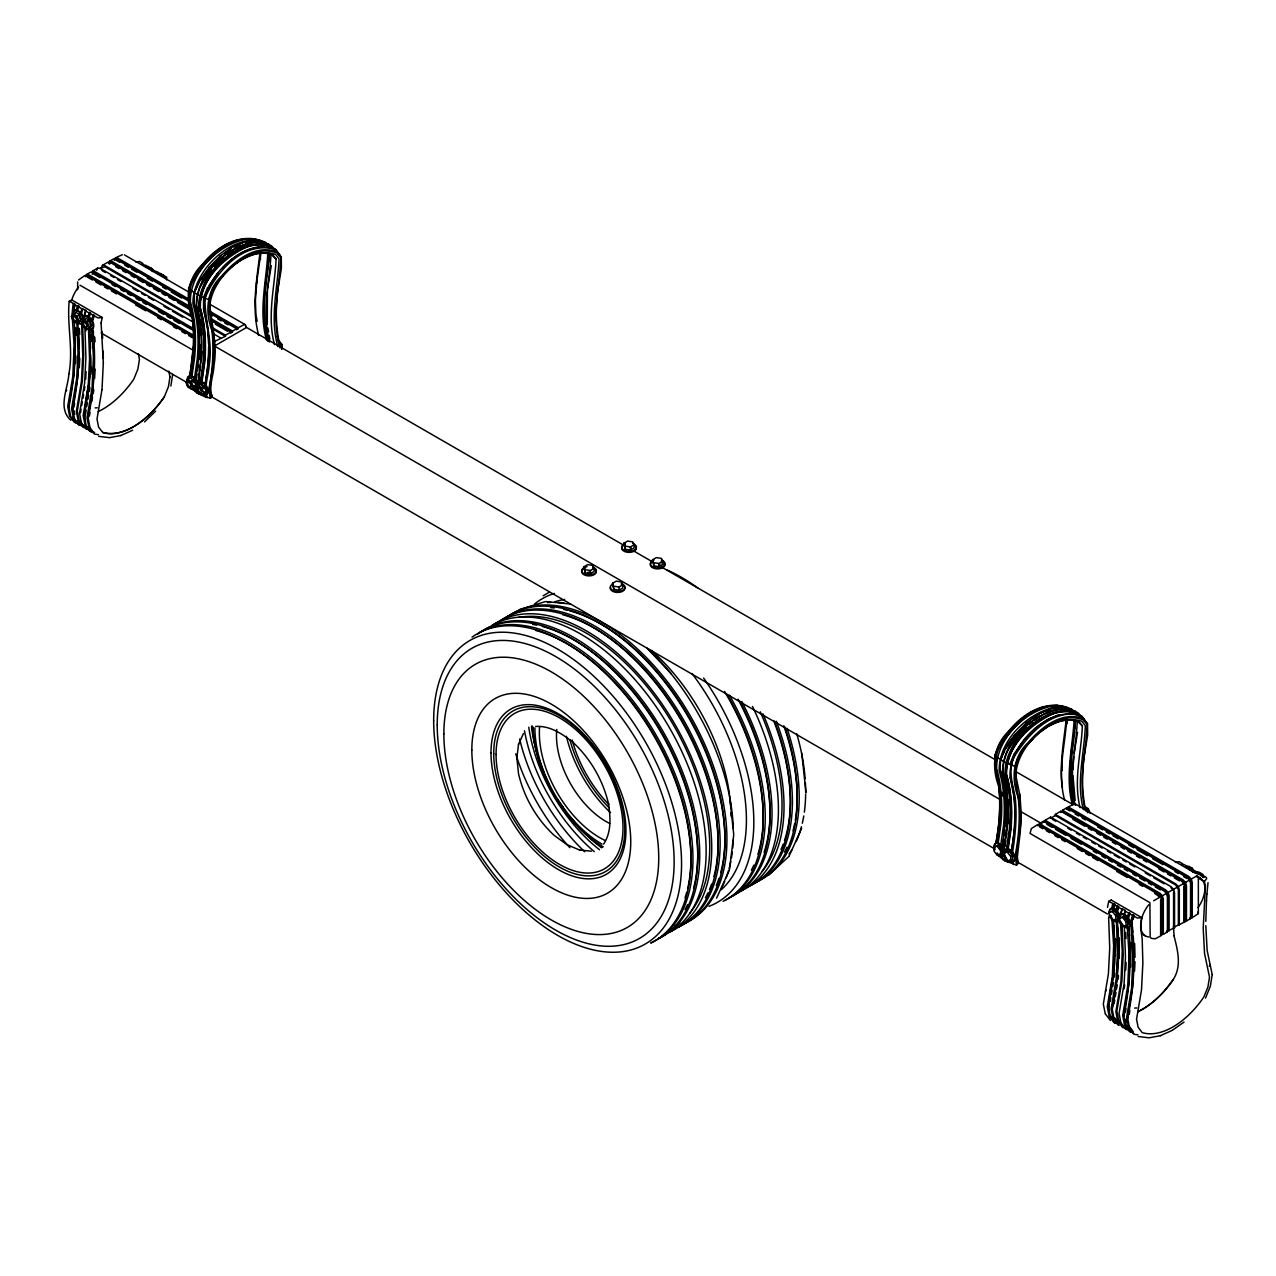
<?xml version="1.0" encoding="UTF-8"?>
<svg xmlns="http://www.w3.org/2000/svg" width="1276" height="1276" viewBox="0 0 1276 1276"><rect width="100%" height="100%" fill="white"/><g stroke="black" fill="none" stroke-linecap="round" stroke-linejoin="round"><path stroke-width="1.5" d="M266.445 242.934C242.631 230.717 217.303 245.518 202.421 264.387C186.966 278.886 185.307 300.211 192.357 319.287A183.872 106.163 -60 0 1 189.454 376.978M251.356 238.564C221.466 240.989 189.661 271.214 190.395 301.902A181.862 104.999 -60 0 1 194.702 356.961L191.783 377.393M264.898 242.312C231.865 231.387 191.799 272.107 192.963 303.911A181.415 104.744 -60 0 1 197.27 358.843L194.08 381.157M258.135 241.547C227.718 244.019 195.531 274.866 196.329 306.065A181.24 104.648 -60 0 1 200.651 360.964L197.445 387.17M258.486 241.738C228.053 244.226 195.866 275.058 196.679 306.272A181.24 104.648 -60 0 1 200.986 361.156L197.796 387.362M274.308 249.825L271.006 245.566C238.468 234.146 197.062 276.126 198.785 307.484A181.24 104.648 -60 0 1 203.107 362.384L199.901 384.682M270.544 246.412C238.006 235.629 198.354 275.664 199.439 307.038A181.942 105.047 -60 0 1 203.745 362.097L200.826 382.529M275.568 250.814L272.314 246.603C239.314 235.629 198.976 275.345 200.013 307.356A181.942 105.047 -60 0 1 204.304 362.432L201.385 382.848M250.606 245.391C225.677 255.535 199.215 279.332 200.364 308.202A181.415 104.744 -60 0 1 204.686 363.134L201.48 385.432M207.749 287.26L203.634 297.324L203.506 308.888L207.525 328.793A183.234 105.796 -60 0 1 208.546 343.595M280.289 347.088A183.872 106.163 -60 0 1 277.402 292.73L281.406 268.231L281.278 257.082L274.994 248.852C242.376 238.038 202.661 278.184 203.761 309.621A181.862 104.999 -60 0 1 208.068 364.665L205.133 385.097M277.323 251.962C255.902 243.716 235.183 260.304 221.944 275.664C206.489 290.162 204.83 311.488 211.88 330.564A183.872 106.163 -60 0 1 208.993 388.255L210.157 398.256L211.96 396.373L211.465 394.284M209.408 297.627C209.918 320.116 218.036 342.159 214.049 365.016C213.698 375.383 208.546 386.102 211.96 396.373M209.743 309.143C209.12 280.497 246.204 244.673 275.664 254.498L279.077 258.916C277.674 287.993 269.699 317.517 277.769 346.562M1072.685 709.727C1048.888 697.509 1023.559 712.327 1008.678 731.196C993.222 745.694 991.548 767.02 998.598 786.096A183.872 106.163 -60 0 1 995.711 843.787M995.025 761.868L995.105 754.579L998.119 747.21M1067.884 707.941C1039.286 697.382 1014.149 724.21 1000.225 746.093C992.202 759.029 997.05 774.293 999.921 787.994C1001.931 806.544 1000.512 825.253 997.29 843.58M1057.613 705.373C1027.722 707.797 995.902 738.022 996.652 768.71A181.862 104.999 -60 0 1 1000.958 823.77L998.023 844.186M1060.787 706.537C1030.498 708.993 998.422 739.649 999.204 770.72A181.415 104.744 -60 0 1 1003.526 825.652L1000.32 847.95M1026.781 722.439C1013.702 735.646 997.72 751.357 1000.464 771.661A181.24 104.648 -60 0 1 1004.786 826.545M1064.391 708.355C1033.959 710.828 1001.772 741.675 1002.585 772.873A181.24 104.648 -60 0 1 1006.892 827.773L1003.702 850.071L1004.93 860.742L1016.414 865.064L1018.216 863.182L1017.722 861.093M1064.726 708.547C1034.31 711.019 1002.123 741.866 1002.92 773.065A181.24 104.648 -60 0 1 1007.242 827.965L1004.037 850.263L1005.265 860.933M1066.848 709.775C1036.415 712.247 1004.244 743.095 1005.041 774.293A181.24 104.648 -60 0 1 1009.348 829.193L1006.158 851.491M1078.906 715.948L1076.8 713.22C1044.262 702.438 1004.611 742.472 1005.695 773.83A181.942 105.047 -60 0 1 1010.002 828.906L1007.067 849.337M1080.74 716.219L1078.571 713.396C1045.57 702.438 1005.233 742.154 1006.254 774.165A181.942 105.047 -60 0 1 1010.56 829.24L1007.37 851.523M1056.847 712.199C1031.917 722.344 1005.456 746.141 1006.62 774.995A181.415 104.744 -60 0 1 1010.927 829.942L1007.737 852.24M1085.701 810.34A183.872 106.163 -60 0 1 1083.643 759.539L1087.662 735.024L1087.535 723.891L1081.25 715.645C1048.633 704.846 1008.901 744.993 1010.002 776.43A181.862 104.999 -60 0 1 1014.308 831.473L1011.118 853.756M1083.579 718.755C1062.158 710.525 1041.439 727.097 1028.201 742.472C1012.745 756.971 1011.07 778.296 1018.136 797.356A183.872 106.163 -60 0 1 1015.233 855.064L1016.414 865.064M1015.664 764.436L1015.552 774.069L1019.987 795.73L1021.039 810.93L1020.29 831.824L1017.116 858.86M1015.999 775.952C1015.377 747.305 1052.461 711.482 1081.92 721.307L1085.334 725.725C1084.329 753.574 1076.051 781.773 1083.388 809.654M1205.804 921.336L1206.49 900.728M193.314 346.705L189.853 376.452M213.714 359.641L213.666 332.749M999.762 807.867L999.299 821.026L996.109 843.261M1019.492 832.686C1026.861 802.237 1001.054 767.833 1028.871 743.254C1041.902 728.149 1062.286 711.817 1083.372 719.903L1087.136 724.768C1086.163 753.366 1077.694 782.3 1085.509 810.882M1020.178 820.691L1020.194 803.401M101.123 322.892L102.192 317.485L71.679 299.876L69.271 301.439L75.156 304.166L73.035 310.419L73.035 316.464M1111.205 900.043L1108.716 901.43L1114.698 904.333L1113.9 908.241M75.523 363.596L75.906 356.068M78.921 352.001L77.581 378.334L72.541 408.208L74.566 418.879L79.495 425.323L83.02 425.753M79.287 367.711L79.766 358.301M85.715 379.163L86.098 371.635M90.867 374.394L91.25 366.866M94.631 378.494L95.11 369.099M101.984 389.659L103.324 362.958M1114.586 949.934C1117.282 972.535 1105.415 994.706 1110.248 1016.812L1115.176 1023.256M1114.379 976.938L1114.57 973.173M1115.431 956.234L1115.575 938.992M1118.239 979.17L1118.43 975.406M1119.291 958.467L1119.323 937.924M1125.719 969.919L1126.102 962.391M1130.775 967.033L1130.839 942.964M1134.539 971.148L1135.018 961.737M1206.474 900.936L1206.889 894.189M256.811 281.549L255.407 300.466L256.157 320.691M264.132 296.957L264.228 314.247M267.37 291.789L267.29 324.327M1070.612 760.161L1070.708 787.005M1072.925 769.444L1073.738 756.796M1107.504 907.38L1108.716 901.271M172.675 374.394L170.84 385.99M518.582 743.972L516.876 757.944L518.503 773.607C523.942 797.197 536.478 818.921 554.199 835.413L566.943 844.648L579.894 850.167M729.489 869.546L733.748 834.695L729.489 794.932M191.033 376.787C194.271 358.444 195.675 339.735 193.665 321.185C190.81 307.484 185.945 292.22 193.968 279.284C207.908 257.401 233.029 230.573 261.628 241.132M195.324 382.05L198.609 359.13A181.942 105.047 -60 0 0 194.303 304.055M196.52 378.031L197.046 374.315M197.573 370.598L198.37 365.032M198.163 383.119L199.231 375.686M200.029 370.104L200.555 366.387M1004.866 825.939L1001.58 854.697L1002.808 859.514L1004.93 860.742M1002.505 846.69L1003.558 839.257M1004.1 835.557L1004.898 829.974M1004.946 846.211L1005.743 840.629M1006.285 836.912L1006.812 833.196M1012.203 854.218C1015.521 835.27 1017.227 815.938 1015.106 796.766C1012.251 783.065 1007.386 767.801 1015.409 754.866C1028.153 735.247 1046.719 714.608 1071.808 713.842M1019.572 832.127L1016.302 854.92L1017.45 864.618M169.963 376.93L168.416 386.756L164.317 396.868A71.695 41.39 -60 0 1 102.702 432.452L98.571 427.061L97.008 419.054L101.968 389.643M1212.184 974.784L1210.366 986.157L1205.549 998.039M256.476 283.83L260.767 253.493M264.834 286.159L265.44 282.395M266.062 278.631L266.668 274.866M267.29 271.102L267.896 267.354M267.593 288.169L271.294 265.615M1071.074 752.968L1071.696 749.203M1072.622 743.557L1073.228 739.793M1073.85 736.029L1074.472 732.264M1074.153 753.095L1077.534 732.424M70.834 420.267C57.229 408.081 68.091 388.494 68.872 373.772L68.856 373.964C73.593 349.688 66.799 324.997 69.191 301.104M68.872 407.172C73.801 382.321 76.56 356.913 74.678 331.569M72.716 409.405C77.852 384.539 80.085 359.162 78.538 333.802M73.976 407.06L74.582 403.471M82.924 398.303L83.578 394.459M84.232 390.615L84.87 386.772M80.484 412.802L81.09 409.197M81.696 405.608L82.302 402.02M84.296 416.088L89.368 386.07L90.357 347.088M88.012 399.133L88.666 395.289M89.32 391.445L89.974 387.601M85.556 413.759L86.162 410.154M86.768 406.565L87.374 402.977M88.156 418.321C93.26 393.486 95.78 368.046 93.977 342.718M91.872 401.366L92.526 397.522M93.18 393.678L93.834 389.834M89.416 415.976L90.022 412.387M1108.637 917.588L1109.721 947.861L1108.397 973.939L1103.325 1004.1L1105.255 1013.734M1108.397 1007.338L1113.454 977.32L1114.586 945.532M1110.248 1001.421L1110.854 997.816M1111.46 994.227L1112.114 990.383M1112.768 986.539L1113.406 982.695M1112.257 1009.571C1118.239 980.734 1120.153 951.083 1117.361 921.735M1114.108 1003.638L1114.714 1000.049M1115.32 996.46L1115.974 992.616M1116.612 988.772L1117.266 984.928M1124.076 988.852L1124.73 985.024M1123.837 1016.254C1129.292 989.426 1131.652 961.929 1129.34 934.59M1125.384 1012.123L1125.99 1008.534M1127.697 1018.487C1133.152 991.659 1135.512 964.146 1133.2 936.823M1129.244 1014.356L1129.85 1010.752M73.131 303.768L71.903 315.81M74.024 303.513L72.828 315.14M73.976 310.02L74.758 306.128M76.066 310.499L77.884 305.746L79.016 306.399L77.198 311.153M76.688 311.599L77.884 305.746M80.835 313.242L81.76 308.744L85.827 310.339L84.647 316.177M81.457 314.343L82.653 308.505M83.706 316.576L85.827 310.339M87.645 317.182L89.464 312.429L90.596 313.083L88.475 319.335M88.666 316.336L89.464 312.429M91.202 320.914L93.323 314.662L94.456 315.316L92.335 321.568M92.127 320.515L93.323 314.662M1111.731 908.432L1112.656 903.934M1112.369 909.533L1113.549 903.679M1112.879 909.086L1114.698 904.333M1115.288 912.165L1117.409 905.912L1118.558 906.566L1117.76 910.474M1116.628 909.82L1117.409 905.912M1116.42 912.818L1118.558 906.566M1120.057 914.908L1122.178 908.672L1125.368 910.506L1124.571 914.398M1120.998 914.509L1122.178 908.672M1123.231 916.742L1125.368 910.506M1126.868 918.848L1128.989 912.595L1130.137 913.249L1128 919.502L1128 924.031M1128.207 916.503L1128.989 912.595M1133.2 919.374L1133.981 915.482L1132.849 914.828L1130.727 921.081L1132.944 957.223L1131.621 987.815L1126.548 1017.833L1128.399 1027.292L1133.327 1033.751M1132.849 914.828L1131.668 926.44L1133.407 938.083M1133.981 915.482L1131.86 921.735L1133.008 932.022M1111.236 900.058L1141.749 917.667L1140.648 927.971L1142.179 938.578L1142.865 963.125L1141.51 989.825L1136.549 1019.237L1138.112 1027.228L1142.227 1032.619A71.695 41.39 -60 0 0 1203.842 997.034L1207.941 986.922L1209.504 977.113L1204.544 953.443L1203.204 928.306L1205.421 885.656L1204.321 881.541L1199.233 878.606M1206.873 894.364L1208.037 882.657M1198.355 878.414L1198.355 913.568L1192.247 917.651L1189.583 918.066L1190.556 918.624L1190.556 883.359L1189.567 880.041L1187.19 877.537L1066.592 807.915L1062.493 810.276L1062.493 811.376L1182.916 880.903L1185.5 885.385L1185.5 920.427L1183.793 921.416L1183.793 886.373M78.522 280.002L84.726 275.568L89.001 276.047L193.936 336.625M1137.793 1011.724A71.695 41.39 -60 0 0 1173.33 979.426C1181.943 965.773 1177.604 950.237 1174.016 935.802M198.737 282.012L194.351 292.762L196.456 293.99M199.2 282.315L194.43 292.3L194.207 304.852A181.24 104.648 -60 0 1 198.53 359.736M199.997 287.052L211.688 269.156M1004.754 750.83L1000.687 759.108M1016.27 762.92L1018.12 758.407M1210.047 964.544L1209.249 966.139M997.258 852.958L998.231 855.797L1003.446 858.939L1002.808 859.514M80.037 285.234L193.282 350.31M85.444 276.764L86.433 274.579L90.516 272.219L94.791 272.697L192.835 329.32M92.207 274.196L92.957 272.522L192.82 330.149M96.689 270.273L97.678 268.104L100.054 268.327L193.091 322.046M101.458 267.513L102.447 265.344L107.886 262.202L112.16 262.681L191.288 308.361M108.604 263.382L109.592 261.213L113.676 258.853L117.95 259.331L190.188 301.04M109.576 264.164L110.326 262.489L108.619 263.478M114.393 260.049L115.382 257.88L122.337 254.706M518.487 744.482L523.447 733.493M603.612 844.138C611.443 832.271 610.598 818.155 608.477 803.736M729.378 870.057L716.57 898.176M789.158 855.957L801.663 828.315M166.486 279.875L166.757 277.227L163.344 275.265L162.451 276.063L161.302 275.409L162.212 274.611L159.484 273.032L158.591 273.83L157.442 273.176L158.352 272.378L150.632 269.252L151.541 268.454L147.904 266.349L147.011 267.147L145.863 266.493L146.772 265.695L142.019 264.276L142.912 263.478L139.499 261.5L135.958 262.234M204.878 392.641L206.074 397.378L196.552 392.705L195.419 381.412M71.424 316.512L75.826 312.397L79.559 314.55L81.425 319.351L79.559 322.015L77.023 323.482L73.29 321.329L71.424 316.512L75.826 312.397M77.023 323.482L81.425 319.351M81.632 322.413L86.034 318.282L89.767 320.435L91.633 325.252L89.767 327.9L87.231 329.368L83.498 327.214L81.632 322.413L86.034 318.282M87.231 329.368L91.633 325.252M187.716 379.546L185.849 382.194L187.716 387.011L191.448 389.164L195.882 385.033L194.016 380.216L190.284 378.063L187.716 379.546L191.448 381.699L193.314 386.5L191.448 389.164M196.057 388.095L200.492 383.948L204.224 386.118L206.09 390.919L204.224 393.566L201.656 395.05L197.924 392.896L196.057 388.095L200.492 383.948M201.656 395.05L206.09 390.919M198.641 281.98L209.152 267.386M200.348 280.72L208.307 269.523M208.881 285.664L217.893 273M212.47 290.099L218.18 282.092M222.614 276.461C199.965 296.654 212.98 319.973 213.969 345.206C216.25 362.847 207.35 380.519 211.194 397.825M998.869 745.359L1008.678 731.595L1019.524 720.398L1031.024 712.072M1015.409 734.194L1004.994 748.821L1000.591 759.571L1002.713 760.799M1005.456 749.124L1015.712 734.721L1029.907 720.972M1007.673 750.384L1017.945 735.965L1026.702 726.921M1023.017 741.404L1014.005 754.052L1009.89 764.117L1014.245 766.206M1018.727 756.891L1023.288 750.495M65.953 391.03L66.751 390.153M1105.479 991.197L1106.292 990.32M208.881 267.593L220.525 255.631M209.455 267.928L220.684 256.316M214.193 266.572L222.949 257.529M222.837 267.896C233.349 256.269 247.672 246.762 263.797 246.507M221.593 277.291C235.023 262.09 255.503 244.817 277.131 253.095L280.895 257.959C279.492 287.786 271.373 318.043 279.891 347.79M1024.134 739.809L1035.283 728.309L1047.086 719.76L1058.905 714.672M1027.85 744.099L1032.986 738.788M144.507 421.909L155.608 411.159M768.934 874.921L788.855 856.451M196.552 392.705L197.19 392.147L192.724 389.674L193.888 389.674M1204.321 881.541L1206.713 878.622L1206.283 877.394L1202.869 875.432L1201.976 876.229L1200.844 875.575L1201.737 874.778L1199.009 873.199L1198.116 873.996L1196.984 873.342L1197.877 872.545L1194.24 870.455L1193.347 871.253L1190.173 869.419L1191.066 868.621L1187.43 866.516L1186.536 867.313L1185.404 866.659L1186.297 865.862L1183.57 864.299L1182.677 865.096L1181.544 864.442L1182.437 863.645L1179.04 861.667L1175.483 862.401M223.332 246.3C208.291 256.38 195.116 270.592 188.864 287.77C187.125 300.833 193.186 313.083 193.25 326.034M220.11 255.998L232.583 246.906L244.641 241.706L256.029 240.319M225.15 253.095L231.1 248.788M227.415 254.291L233.38 249.984M231.865 266.684C242.998 257.321 258.39 249.107 273.032 255.136L276.11 259.108C274.675 287.467 266.875 316.241 274.468 344.6M1026.367 722.806L1038.839 713.715L1050.898 708.515L1062.27 707.127M1032.89 718.819L1038.839 714.512M1029.19 724.337L1032.172 722.184M1035.155 720.031L1041.12 715.708M1039.669 732.36L1047.452 726.73M1172.373 1030.29L1184.032 1022.076M97.678 268.104L92.223 271.246L94.599 271.485L192.804 328.171M100.007 268.454L104.999 266.812L192.74 317.453M114.409 260.129L116.116 259.156L190.14 301.87M73.29 313.864L77.023 316.017L79.559 314.55M161.717 276.174L163.456 275.169L165.625 277.849M83.498 319.75L87.231 321.903L89.767 320.435M211.641 327.246L225.421 335.205L225.421 336.322L215.197 341.107L213.507 343.212M225.421 335.205L230.876 332.063L230.876 333.18L232.567 331.074L211.896 319.144M232.567 331.074L236.666 328.729L236.666 329.83L238.357 327.741L209.073 310.834M238.357 327.741L244.322 324.455L245.933 325.715L245.933 327.82L213.714 346.434M191.448 381.699L194.016 380.216M193.314 386.5L195.882 385.033M197.924 385.432L201.656 387.585L204.224 386.118M280.146 345.429L281.9 344.408L278.678 340.389M623.948 543.225L627.68 541.072L632.784 541.869L634.14 544.804L634.14 547.962L630.408 550.115L625.32 549.318L623.948 543.225L625.32 549.318M583.914 566.767L587.646 564.614L592.75 565.396L594.122 568.346L594.122 571.489L590.389 573.642L585.285 572.86L583.914 566.767L585.285 572.86M543.129 595.78L549.127 592.319M625.32 546.176L630.408 546.957L634.14 544.804M585.285 569.702L590.389 570.5L594.122 568.346M652.578 559.749L656.311 557.596L661.399 558.394L662.77 561.328L662.77 564.486L659.038 566.64L653.934 565.858L652.578 559.749L653.934 565.858M612.544 583.291L616.276 581.138L621.38 581.92L622.736 584.871L622.736 588.029L619.004 590.182L613.915 589.384L612.544 583.291L613.915 589.384M653.934 562.7L659.038 563.482L662.77 561.328M613.915 586.226L619.004 587.024L622.736 584.871M994.1 846.897L999.092 845.573L1002.33 849.609L1002.33 853.915L1000.559 854.936L997.322 855.223L994.1 851.204L994.1 846.897L999.092 845.573M1037.643 824.615L1031.327 828.587L1030.067 833.451L1149.899 902.642L1150.17 937.493L1151.989 938.53L1155.514 938.705L1161.607 935.34L1161.607 900.074L1160.618 896.757L1158.241 894.253L1037.643 824.615L1037.643 825.732L1039.334 824.759L1159.756 894.269L1162.34 898.751L1162.34 933.793L1160.634 934.782L1160.634 899.74M1039.334 824.759L1039.334 823.642L1043.433 821.281L1164.031 890.903L1166.408 893.423L1167.396 896.725L1167.396 931.99L1163.313 934.351L1162.34 933.793M1168.13 930.459L1168.13 895.417L1165.546 890.935L1045.124 821.409L1045.124 820.293L1050.579 817.15L1171.193 886.788L1173.553 889.292L1174.542 892.594L1174.542 927.875L1166.423 931.448L1167.396 931.99M1178.354 924.558L1178.354 889.516L1175.754 885.034L1055.348 815.508L1055.348 814.391L1060.803 811.249L1181.401 880.887L1183.777 883.391L1184.766 886.708L1184.766 921.974L1173.585 927.317L1173.585 892.259M1191.29 917.093L1191.29 882.035L1188.706 877.553L1068.283 808.043L1068.283 806.926L1074.87 803.689L1195.373 873.262M1045.124 821.409L1043.433 822.398L1043.433 821.281M1055.348 815.508L1050.579 818.267L1050.579 817.15M1062.493 811.376L1060.803 812.365L1060.803 811.249M1066.592 807.915L1066.592 809.032L1068.283 808.043M1000.559 854.936L1000.559 850.613L1002.33 849.609M997.322 855.223L999.092 854.202M1004.308 852.783L1009.3 851.475L1012.538 855.494L1012.538 859.801L1010.767 860.822L1007.53 861.109L1004.308 857.089L1004.308 852.783L1009.3 851.475M1010.767 860.822L1010.767 856.515L1012.538 855.494M1109.307 912.117L1114.283 910.825L1117.521 914.844L1117.521 919.151L1115.766 920.155L1112.544 920.443L1109.307 916.423L1109.307 912.117L1114.283 910.825M1109.307 916.423L1111.061 915.418M1189.966 869.865L1192.502 868.398L1193.746 871.604M1115.766 920.155L1115.766 915.849L1117.521 914.844M1112.544 920.443L1114.283 919.438M1119.515 918.018L1124.491 916.71L1127.729 920.73L1127.729 925.036L1125.974 926.057L1122.752 926.344L1119.515 922.325L1119.515 918.018L1124.491 916.71M1196.441 873.597L1198.977 872.13L1202.71 874.283L1203.954 877.489M1153.663 900.776L1161.591 896.199M1039.334 823.642L1159.948 893.264L1162.324 895.784L1167.38 892.865M1045.124 820.293L1165.738 889.93L1168.114 892.434L1177.588 886.964M1055.348 814.391L1175.946 884.029L1178.322 886.533L1184.734 882.832M1062.493 810.276L1183.107 879.898L1185.484 882.402L1190.524 879.499M1068.283 806.926L1188.897 876.564L1191.274 879.068L1197.478 875.48M1125.974 926.057L1125.974 921.75L1127.729 920.73M1185.5 920.427L1186.457 920.985L1190.556 918.624M120.694 435.563L132.656 430.235M1160.219 1035.729L1172.181 1030.402M224.767 245.263L234.64 241.02M233.715 246.651L243.923 242.249L255.152 240.877L268.901 244.354L271.086 247.193M234.29 246.986L239.394 244.785M236.57 248.166L241.69 245.965M1032.667 711.37L1042.524 707.111M1038.265 714.193L1050.18 709.057M1045.634 711.577L1050.738 709.376M1046.24 713.507L1051.344 711.306M1049 725.613L1059.893 720.908L1070.165 719.664L1079.289 721.945L1082.351 725.916C1081.314 753.063 1073.26 780.497 1080.086 807.708M519.38 609.609L545.346 601.602M102.208 317.501L98.029 317.915L93.563 315.555M1141.749 917.667L1137.554 918.082L1133.088 915.721M120.965 435.515L109.513 437.652L98.667 436.328M1160.49 1035.681L1149.038 1037.819L1138.192 1036.495M236.283 240.303L239.888 239.856M250.112 241.898L253.844 241.435M1049.765 706.234L1053.386 705.788M1052.046 708.834L1059.543 707.909M1054.486 708.93L1060.101 708.244M1060.563 709.647L1064.312 709.185L1077.263 712.375L1079.464 715.214M1009.3 860.088L1012.538 859.801M97.295 407.794L95.158 407.889M1136.82 1007.96L1134.683 1008.056M115.382 257.88L117.759 258.103L190.124 299.892M109.592 261.213L111.969 261.452L191.225 307.213M102.447 265.344L104.807 265.583L192.692 316.304M86.433 274.579L88.81 274.819L193.904 335.492M545.921 601.57L570.452 604.011M535.665 726.443C549.844 725.597 561.663 733.397 573.083 742.425M579.4 850.007L591.394 851.188M79.16 423.52L75.635 423.09L70.706 416.646L68.681 405.975L73.721 376.117L74.917 338.172M81.887 425.099L78.362 424.669L72.78 417.284M86.656 427.843L83.131 427.412L78.203 420.968L76.353 411.51L81.425 381.476L82.749 355.254L81.68 325.045M89.83 429.677L86.305 429.246L81.377 422.803L79.543 413.344L84.599 383.31L85.923 357.089L84.854 326.879M94.599 432.436L91.075 432.006L86.146 425.562C81.441 402.036 93.435 378.35 90.5 354.281M98.459 434.653L94.934 434.239L90.006 427.779L87.98 417.124L93.02 387.25L94.217 349.321M1117.553 1023.033L1114.028 1022.602L1109.099 1016.159L1107.265 1006.684L1112.321 976.666L1113.661 946.09L1111.811 917.396M1126.182 1028.009L1122.657 1027.579L1117.728 1021.135L1115.878 1011.677L1120.95 981.643L1122.274 951.067L1120.44 922.373M1129.356 1029.844L1125.847 1029.413L1120.918 1022.969L1119.068 1013.511L1124.124 983.477L1125.464 957.255L1124.395 927.046M1132.992 1031.949L1129.467 1031.518L1124.539 1025.075L1122.689 1015.6L1127.761 985.582L1129.085 955.006L1127.25 926.312M1137.985 1034.82L1134.46 1034.405L1129.547 1027.946L1127.505 1017.291L1132.546 987.417L1133.503 942.884M206.074 397.378L205.819 396.565L210.157 398.256M251.866 239.617L255.248 240.462M262.569 244.609L271.102 246.731M1063.115 708.116L1075.142 711.147M1067.119 710.987L1077.359 713.539M1071.744 713.731L1082.032 716.394L1087.535 723.891M278.04 254.355L281.278 257.082M1084.297 721.163L1086.211 721.817M207.988 299.397L203.634 297.324M191.703 290.434L188.465 288.121M200.507 296.191L203.889 297.818M1006.748 763L1010.129 764.627M1188.769 866.245L1192.502 868.398M1084.552 806.448L1088.284 808.601L1090.151 813.418M196.807 294.182L198.912 295.41M1003.048 760.99L1005.169 762.219M124.442 254.913L189.853 292.683M208.786 303.624L244.944 324.503M245.726 326.991L623.709 545.219M634.076 551.184L653.057 562.158M661.686 567.134L996.524 760.448M1015.505 771.422L1072.462 804.295M1196.744 876.038L1200.19 878.032M209.12 311.966L238.357 328.857M209.089 312.811L236.666 328.729M116.244 260.32L119.689 262.298M124.841 265.28L128.286 267.274M131.731 269.252L136.883 272.235M147.203 278.2L152.37 281.167M162.69 287.132L166.135 289.11M171.287 292.092L181.607 298.058M209.136 313.944L212.582 315.938M217.733 318.904L221.179 320.898M224.624 322.892L228.053 324.87M1066.592 809.032L1070.022 811.01M1075.189 813.992L1078.635 815.97M1082.064 817.964L1085.509 819.942M1097.551 826.896L1102.703 829.878M1106.148 831.872L1109.594 833.85M1113.039 835.844L1118.191 838.81M1128.51 844.776L1133.678 847.758M1137.107 849.736L1147.427 855.702M1152.595 858.684L1162.915 864.634M1174.957 871.588L1178.402 873.582M1183.554 876.564L1186.999 878.542M211.928 320.276L232.567 332.191M110.262 262.441L191.24 309.191M211.912 321.121L230.876 332.063M115.622 266.636L119.051 268.63M122.496 270.608L125.941 272.601M131.093 275.584L134.538 277.562M137.983 279.556L143.135 282.522M146.581 284.516L150.026 286.494M153.455 288.488L158.623 291.47M162.068 293.448L165.497 295.442M168.942 297.42L174.11 300.402M177.539 302.396L189.582 309.35M215.389 324.248L227.431 331.186M1072.845 819.32L1084.871 826.274M1088.316 828.252L1091.762 830.245M1096.913 833.228L1100.359 835.206M1103.804 837.2L1107.249 839.177M1112.401 842.16L1115.846 844.154M1120.998 847.12L1124.443 849.114M1127.888 851.092L1131.318 853.086M1136.485 856.068L1139.931 858.046M1143.36 860.04L1146.805 862.018M1158.847 868.972L1164.015 871.955M1167.444 873.948L1170.889 875.926M1174.335 877.92L1179.487 880.887M211.656 328.379L225.421 336.322M213.762 333.977L220.652 337.965M101.952 270.544L105.398 272.538M110.565 275.52L113.995 277.498M117.44 279.492L120.885 281.47M132.927 288.424L138.079 291.406M141.524 293.4L144.97 295.378M148.399 297.372L153.567 300.339M163.886 306.304L169.054 309.286M172.483 311.264L182.803 317.23M1052.301 819.256L1055.746 821.25M1067.789 828.204L1071.218 830.182M1076.386 833.164L1079.831 835.142M1083.26 837.136L1086.705 839.114M1091.857 842.096L1095.302 844.09M1098.748 846.068L1102.193 848.062M1107.345 851.044L1110.79 853.022M1114.219 855.016L1119.387 857.998M1122.832 859.976L1126.261 861.97M1129.707 863.948L1134.874 866.93M1145.194 872.896L1150.346 875.862M1153.791 877.856L1164.111 883.805M93.084 273.686L99.975 277.658M112.017 284.612L115.446 286.59M120.614 289.572L124.043 291.566M127.488 293.544L130.934 295.538M136.085 298.52L139.531 300.498M142.976 302.492L146.421 304.47M158.447 311.424L163.615 314.406M167.06 316.384L170.49 318.378M173.935 320.372L179.103 323.338M1046.862 824.376L1052.03 827.358M1055.475 829.352L1065.795 835.302M1070.947 838.284L1081.266 844.249M1093.309 851.188L1096.754 853.181M1101.922 856.164L1105.351 858.142M1108.796 860.136L1112.241 862.113M1117.393 865.096L1120.838 867.09M1124.284 869.068L1127.713 871.061M1132.881 874.044L1136.326 876.022M1139.755 878.016L1144.923 880.982M1148.352 882.976L1151.797 884.954M1155.243 886.948L1160.394 889.93M213.618 345.525L998.948 798.92M1019.652 810.882L1042.093 823.833M87.103 275.807L193.936 337.47M87.294 277.036L92.462 280.002M95.891 281.996L101.059 284.979M104.504 286.956L107.934 288.95M111.379 290.928L116.547 293.911M135.463 304.836L145.783 310.802M157.825 317.74L161.27 319.734M173.313 326.688L176.742 328.666M181.91 331.648L185.355 333.642M188.784 335.62L192.229 337.614M1039.366 826.736L1042.795 828.714M1046.24 830.708L1049.685 832.686M1054.837 835.668L1058.283 837.646M1061.728 839.64L1065.157 841.634M1077.199 848.572L1082.367 851.555M1085.812 853.548L1089.241 855.526M1092.687 857.52L1097.838 860.502M1116.771 871.428L1127.091 877.378M1139.133 884.332L1142.578 886.326M1154.605 893.264L1159.884 897.188M1183.793 921.416L1184.766 921.974M1173.585 927.317L1174.542 927.875M74.263 304.422L76.991 305.985M78.123 306.639L81.76 308.744M84.934 310.578L88.57 312.668M89.703 313.338L92.43 314.901M1113.788 904.588L1116.516 906.151M1117.648 906.805L1121.285 908.911M1124.459 910.745L1128.096 912.834M1129.228 913.504L1131.956 915.067M1160.634 934.782L1161.607 935.34M101.171 333.02L187.476 382.848M211.641 396.788L995.232 849.194M1017.658 862.145L1107.409 913.967M1141.94 933.904L1145.385 935.882M996.779 756.923L999.347 758.726M190.523 290.115L193.091 291.917M1082.351 725.916L1077.247 721.163C1076.226 749.012 1067.98 777.212 1075.301 805.092M276.11 259.108L270.99 254.355C269.571 283.431 261.628 312.939 269.683 341.984M1074.87 803.689L1075.859 804.901M1171.001 887.777L1172.819 889.723M646.884 648.017L671.431 673.935M572.86 742.217C590.581 758.726 603.117 780.433 608.556 804.039M994.722 754.929L996.03 756.349M1122.752 917.715L1125.974 921.75M1112.544 911.83L1115.766 915.849M1007.53 852.496L1010.767 856.515M997.322 846.594L1000.559 850.613M1074.807 710.955L1077.343 714.002M1071.154 709.121L1073.323 711.944M279.97 255.025L275.776 249.602C243.971 239.808 215.819 271.676 204.973 298.313C204.702 320.675 213.156 342.462 209.152 365.127C208.658 375.91 203.57 387.075 207.159 397.761M268.55 244.147L270.751 246.986M1129.292 1026.382L1132.833 1031.024M1125.432 1024.165L1130.153 1030.338M1130.6 1032.172L1125.687 1025.729L1123.646 1015.058L1128.686 985.2L1129.707 942.31M1123.343 1026.414L1118.621 1020.226L1116.835 1011.134L1121.875 981.26L1123.215 954.911L1122.13 924.494M1114.985 1018.136L1117.345 1021.215M1113.852 1017.482L1117.393 1022.108M1119.036 1025.489L1114.108 1019.045L1112.066 1008.375L1117.106 978.501L1118.302 940.572M1117.888 1024.835L1112.959 1018.392L1111.125 1008.917L1116.181 978.899L1117.521 952.678L1116.436 922.452M1109.992 1015.249L1114.714 1021.422M1105.431 1013.989L1110.359 1020.433M93.802 433.585L88.873 427.125L87.023 417.667L92.095 387.649L93.419 357.057L91.585 328.379M89.942 431.352L85.013 424.908L83.163 415.434L88.235 385.416L89.559 359.194L88.491 328.969M83.817 426.248L79.08 420.059L77.31 410.968L82.35 381.093L83.69 354.744L82.605 324.327M77.82 421.048L80.181 424.142M74.502 422.436L69.574 415.992L67.724 406.518L72.796 376.5L74.12 345.924L72.285 317.23M661.399 561.536L662.77 564.486M1197.797 912.101L1198.355 913.568M201.656 387.585L203.522 392.402M87.231 321.903L89.097 326.72M77.023 316.017L78.889 320.818M1191.274 879.068L1192.247 882.37L1192.247 917.651M1185.484 882.402L1186.457 885.719L1186.457 920.985M1178.322 886.533L1179.311 889.85L1179.311 925.116M1168.114 892.434L1169.103 895.752L1169.103 931.017M1162.324 895.784L1163.313 899.086L1163.313 934.351M1128.383 926.966L1129.148 929.789M1116.803 920.283L1117.569 923.106M103.34 362.958L101.091 322.876M92.335 327.613L93.882 337.917M151.541 268.454L152.354 271.517M1018.216 863.182L1016.669 852.448M1012.618 861.428L1013.415 864.57M1006.158 857.344L1007.386 862.161M1000.32 853.756L1001.548 858.557M197.796 389.308L199.024 394.125M197.445 389.116L198.673 393.933M194.08 386.947L195.292 391.748M1212.2 974.561L1207.144 950.429L1205.804 925.706M168.767 371.204L169.979 376.946M138.255 353.58L139.451 359.306L137.888 369.115L133.773 379.243A71.695 41.39 -60 0 1 98.252 411.558M1010.129 777.499L1013.782 795.602A183.234 105.796 -60 0 1 1011.23 851.252M994.993 765.504L998.63 783.544M1125.496 1019.349L1126.214 1023.001M74.024 410.681L74.742 414.317M73.434 418.225L71.584 408.751L76.656 378.733L77.98 352.511L76.911 322.286M1075.142 800.419L1072.957 775.234M1073.898 804.709C1066.417 776.765 1073.913 748.39 1075.556 720.462M1071.106 790.849L1073.323 803.832M1072.43 805.108C1065.029 777.228 1072.287 748.868 1074.089 721.02M1064.647 800.451C1057.676 773.766 1063.195 746.364 1066.194 719.712M277.386 335.955L278.024 339.671M267.928 328.044L268.566 331.76M269.204 335.46L269.842 339.177M268.279 341.617C260.144 312.508 267.226 282.809 269.3 253.653M264.85 324.04L267.705 340.74M266.493 340.15C258.454 311.105 266.381 281.597 267.816 252.52M256.508 317.58L257.146 321.281M258.709 335.492C251.436 308.234 256.715 280.162 259.937 252.903M801.775 753.191L806.033 792.954M1019.524 793.784L1019.923 799.558M998.996 785.346L999.762 796.591M1128.941 928.434L1129.547 935.85M1113.501 919.518L1114.65 939.567M102.208 331.904L102.638 338.395M93.276 330.484L93.467 333.578M89.623 329.623L90.022 335.684M89.416 328.267L89.719 332.892M85.875 327.709L86.082 330.787M77.836 321.568L79.112 348.811M74.183 320.723L74.885 332.813M1173.489 926.137L1174.032 935.818M1125.719 932.501L1126.022 938.562M1117.76 927.907L1118.079 933.968M1113.9 925.674L1114.219 931.735M94.807 337.311L95.046 341.856M93.674 336.657L94.185 343.962M90.947 335.078L91.25 341.139M89.814 334.424L90.325 341.729M79.367 328.395L79.686 334.456M75.587 327.677L75.938 335.524M1062.031 764.547L1062.254 770.497M1062.414 787.499C1059.064 764.324 1065.683 741.627 1066.624 718.723M1134.651 943.538L1135.018 957.335M90.117 340.485L90.564 348.316M1114.442 938.338L1114.793 946.744M103.181 351.155L103.324 358.428M1075.046 724.912L1075.078 728.5M1067.007 718.5L1067.055 723.891M268.726 252.712L268.821 261.708M260.368 251.914L260.448 259.538M659.038 563.482L659.038 566.64M630.408 546.957L630.408 550.115M619.004 587.024L619.004 590.182M592.75 565.396L592.75 568.554M590.389 570.5L590.389 573.642M281.9 344.408L281.9 348.731M77.645 281.932L77.645 289.748M508.007 616.388A177.364 102.399 60 0 1 690.188 715.692A177.364 102.399 60 0 1 685.1 923.122M518.742 617.393A174.541 100.772 60 0 1 673.584 725.278A174.541 100.772 60 0 1 689.582 913.313M679.837 922.644A174.541 100.772 60 0 1 675.179 925.866M472.04 637.155A177.364 102.399 60 0 1 653.376 735.024A177.364 102.399 60 0 1 650.856 943.06M535.585 630.408A174.541 100.772 60 0 1 687.62 888.734M686.743 892.227A174.541 100.772 60 0 1 685.037 897.905M492.823 625.16A177.364 102.399 60 0 1 674.159 723.029A177.364 102.399 60 0 1 671.639 931.065M499.219 621.46A177.364 102.399 60 0 1 680.555 719.329A177.364 102.399 60 0 1 678.034 927.365M492.026 625.288A177.364 102.399 60 0 1 669.406 727.687A177.364 102.399 60 0 1 669.406 932.501M478.851 632.912A177.364 102.399 60 0 1 658.655 739.617A177.364 102.399 60 0 1 651.127 942.725M562.764 614.713A174.541 100.772 60 0 1 713.922 876.532M711.593 884.077A174.541 100.772 60 0 1 709.488 889.452M707.941 892.881A174.541 100.772 60 0 1 705.389 897.778M477.288 634.379A177.364 102.399 60 0 1 659.341 729.681A177.364 102.399 60 0 1 657.65 939.136M502.792 619.227A177.364 102.399 60 0 1 684.207 721.052A177.364 102.399 60 0 1 678.306 927.046M507.593 616.452A177.364 102.399 60 0 1 688.195 716.841A177.364 102.399 60 0 1 684.829 923.441M550.546 607.679A174.541 100.772 60 0 1 554.278 607.966M563.785 609.418A174.541 100.772 60 0 1 567.629 610.295M569.559 610.789A174.541 100.772 60 0 1 720.717 872.609M719.01 878.303A174.541 100.772 60 0 1 716.283 885.528M482.408 630.982A177.364 102.399 60 0 1 663.823 732.823A177.364 102.399 60 0 1 657.922 938.801M532.778 624.411A174.541 100.772 60 0 1 536.606 625.112M542.38 626.484A174.541 100.772 60 0 1 693.538 888.303M687.557 904.652A174.541 100.772 60 0 1 685.005 909.549M547.452 602.607A175.275 101.187 60 0 1 550.977 602.384M558.25 602.432A175.275 101.187 60 0 1 563.896 602.926M648.527 649.101A175.275 101.187 60 0 1 733.269 828.236M733.253 840.007A175.275 101.187 60 0 1 732.727 848.03M732.296 851.937A175.275 101.187 60 0 1 731.483 857.663M730.797 861.364A175.275 101.187 60 0 1 729.138 868.477M728.612 870.407A175.275 101.187 60 0 1 726.124 877.872M724.688 881.445A175.275 101.187 60 0 1 721.45 888.208M605.175 840.533A85.667 49.461 60 0 1 539.573 726.889M609.705 823.467A70.068 40.449 60 0 1 556.783 729.457M601.65 847.79A115.191 66.511 60 0 1 577.837 826.019M575.285 823.1A115.191 66.511 60 0 1 571.552 818.618M563.258 807.485A115.191 66.511 60 0 1 561.009 804.151M543.959 772.427A115.191 66.511 60 0 1 531.518 726.331M599.513 849.736A123.373 71.233 60 0 1 528.774 727.208M601.985 844.09A94.871 54.772 60 0 1 534.899 727.894M602.336 847.36A108.173 62.444 60 0 1 577.869 826.162M575.269 823.259A108.173 62.444 60 0 1 570.228 817.278M565.715 811.424A108.173 62.444 60 0 1 563.514 808.378M560.323 803.705A108.173 62.444 60 0 1 557.277 798.935M549.031 784.15A108.173 62.444 60 0 1 544.31 773.91M542.236 768.79A108.173 62.444 60 0 1 532.236 725.948M603.245 846.881A99.193 57.276 60 0 1 533.113 727.16M594.249 851.634A132.146 76.289 60 0 1 524.5 730.813M569.909 847.695A149.101 86.082 60 0 1 515.727 753.845M584.727 851.762A140.918 81.361 60 0 1 519.635 738.979M554.9 601.762A167.523 96.721 60 0 1 564.678 599.449M691.975 673.489A167.523 96.721 60 0 1 721.195 889.819M534.469 604.09A175.275 101.187 60 0 1 554.438 593.404M703.634 678.066A175.275 101.187 60 0 1 708.977 906.343M651.382 650.377A151.924 87.725 60 0 1 729.378 793.656M730.095 799.446A151.924 87.725 60 0 1 730.606 805.156M730.957 812.573A151.924 87.725 60 0 1 731.004 816.177M739.601 700.859A174.541 100.772 60 0 1 764.117 852.256M762.904 713.731A177.364 102.399 60 0 1 742.201 890.154M773.607 720.541A177.364 102.399 60 0 1 748.597 886.453M774.596 721.418A174.541 100.772 60 0 1 784.501 840.485M783.209 844.154A174.541 100.772 60 0 1 781.024 849.449M784.788 726.937A174.541 100.772 60 0 1 795.331 820.117M794.645 823.802A174.541 100.772 60 0 1 793.002 830.867M787.021 847.232A174.541 100.772 60 0 1 784.469 852.129M787.037 728.309A177.364 102.399 60 0 1 757.386 881.381M727.081 694.383A174.541 100.772 60 0 1 757.928 854.298M753.845 865.144A174.541 100.772 60 0 1 751.373 870.152M729.457 695.229A177.364 102.399 60 0 1 725.151 900.17M737.975 699.216A177.364 102.399 60 0 1 729.936 897.411M741.771 701.481A177.364 102.399 60 0 1 731.945 896.246M752.505 706.441A177.364 102.399 60 0 1 738.325 892.562M724.561 691.417A177.364 102.399 60 0 1 723.141 901.335M776.302 721.211A177.364 102.399 60 0 1 750.591 885.305M783.783 725.773A177.364 102.399 60 0 1 757.115 881.716M760.257 711.801A174.541 100.772 60 0 1 761.868 871.588M667.332 570.133A175.275 101.187 60 0 1 697.892 588.045M796.782 733.844A175.275 101.187 60 0 1 805.14 778.775M805.379 782.666A175.275 101.187 60 0 1 805.65 792.141M805.635 794.198A175.275 101.187 60 0 1 804.343 812.142M803.768 815.938A175.275 101.187 60 0 1 802.301 823.243M801.424 826.736A175.275 101.187 60 0 1 796.208 841.458M791.933 849.657A175.275 101.187 60 0 1 789.046 854.107M609.146 807.724A92.685 53.512 60 0 1 569.957 739.857M608.827 804.422A89.751 51.822 60 0 1 572.174 740M610.486 812.605A95.413 55.075 60 0 1 566.4 736.268M1148.703 936.919A22.697 13.111 -60 0 1 1148.703 904.812M71.552 300.785A22.697 13.111 -60 0 1 78.602 286.988M1196.872 877.011A22.697 13.111 -60 0 1 1198.036 907.571M1173.298 979.41A71.695 41.39 -60 0 1 1137.777 1011.724M1000.559 770.864A181.942 105.047 -60 0 1 1005.025 824.041M1001.612 772.889A181.942 105.047 -60 0 1 1002.505 776.382M1003.319 779.955A181.942 105.047 -60 0 1 1004.021 783.608M1005.52 794.725A181.942 105.047 -60 0 1 1005.584 824.36M1002.234 792.316A183.234 105.796 -60 0 1 1002.521 795.985M1003.797 774.293A181.83 104.983 -60 0 1 1007.083 790.626M1007.992 799.781A181.83 104.983 -60 0 1 1008.279 805.363M1008.375 812.684A181.83 104.983 -60 0 1 1007.912 823.849M999.81 848.141A2.839 1.643 60 0 1 1000.639 849.322M1001.07 850.661A2.839 1.643 60 0 1 1000.974 851.794M994.578 850.294A7.369 4.259 60 0 1 998.183 843.436A7.369 4.259 60 0 1 1004.228 853.899A7.369 4.259 60 0 1 996.492 853.596M1002.234 856.308A7.369 4.259 60 0 1 998.279 854.617M994.594 848.237A7.369 4.259 60 0 1 997.019 842.862A7.369 4.259 60 0 1 1003.319 847.455M1004.148 849.178A7.369 4.259 60 0 1 1004.659 850.933M1087.838 810.435A2.839 1.643 60 0 1 1088.157 811.105M1006.142 849.082A7.369 4.259 60 0 1 1014.356 855.08A7.369 4.259 60 0 1 1011.182 862.066M1009.842 861.491A7.369 4.259 60 0 1 1008.487 860.518M1085.796 809.415A7.369 4.259 60 0 1 1087.694 812.732M1085.063 807.788A7.369 4.259 60 0 1 1088.237 812.413M1087.694 809.175A2.839 1.643 60 0 1 1088.827 811.042M1191.162 869.115A2.839 1.643 60 0 1 1191.64 869.626M1192.374 870.886A2.839 1.643 60 0 1 1192.645 872.21M1115.846 914.557A2.839 1.643 60 0 1 1116.117 915.227M1109.243 913.775A7.369 4.259 60 0 1 1114.283 909.102A7.369 4.259 60 0 1 1119.323 919.597A7.369 4.259 60 0 1 1111.683 918.832M1110.598 917.253A7.369 4.259 60 0 1 1109.769 915.53M1119.323 920.443A7.369 4.259 60 0 1 1113.469 919.852M1111.125 916.95A7.369 4.259 60 0 1 1110.295 915.227M1109.785 910.362A7.369 4.259 60 0 1 1114.809 908.799A7.369 4.259 60 0 1 1119.85 916.168M1186.074 866.308A7.369 4.259 60 0 1 1188.785 867.855M1186.616 866.005A7.369 4.259 60 0 1 1190.572 868.892M1189.934 868.19A2.839 1.643 60 0 1 1190.875 868.254M1191.401 868.541A2.839 1.643 60 0 1 1193.188 872.114M1199.839 874.363A2.839 1.643 60 0 1 1200.844 874.618M1202.582 876.787A2.839 1.643 60 0 1 1202.774 877.457M1124.698 918.832A2.839 1.643 60 0 1 1125.209 919.262M1119.451 919.677A7.369 4.259 60 0 1 1125.4 915.61A7.369 4.259 60 0 1 1128.766 926.934A7.369 4.259 60 0 1 1119.977 921.432M1119.993 916.248A7.369 4.259 60 0 1 1127.633 917.013A7.369 4.259 60 0 1 1128.718 927.11A7.369 4.259 60 0 1 1120.503 921.112M1195.038 872.066A7.369 4.259 60 0 1 1200.253 875.081M1194.48 872.098A7.369 4.259 60 0 1 1200.78 874.778M1200.142 874.092A2.839 1.643 60 0 1 1202.12 874.857M1202.582 875.416A2.839 1.643 60 0 1 1203.38 877.394M164.285 396.868A71.695 41.39 -60 0 1 102.67 432.436M195.356 306.096A181.942 105.047 -60 0 1 197.429 314.965M198.083 318.649A181.942 105.047 -60 0 1 198.641 322.413M199.263 327.916A181.942 105.047 -60 0 1 199.774 335.301M199.933 344.488A181.942 105.047 -60 0 1 199.168 359.465M197.541 307.484A181.83 104.983 -60 0 1 198.434 310.961M200.268 320.053A181.83 104.983 -60 0 1 201.066 325.715M201.448 329.304A181.83 104.983 -60 0 1 201.863 334.822M201.975 351.41A181.83 104.983 -60 0 1 201.353 360.821M208.594 347.216A183.234 105.796 -60 0 1 204.989 384.443M203.362 387.33A2.839 1.643 60 0 1 204.096 388.606M278.264 340.692A7.369 4.259 60 0 1 282.124 348.731M278.981 342.319A7.369 4.259 60 0 1 281.581 349.034M199.343 381.987A7.369 4.259 60 0 1 207.541 387.968A7.369 4.259 60 0 1 204.367 394.97M203.028 394.396A7.369 4.259 60 0 1 201.672 393.423M197.987 383.916A7.369 4.259 60 0 1 198.514 382.768M197.445 387.346A7.369 4.259 60 0 1 202.039 382.433A7.369 4.259 60 0 1 207.685 392.211A7.369 4.259 60 0 1 201.145 393.726M198.801 390.823A7.369 4.259 60 0 1 197.971 389.084M203.315 387.059A2.839 1.643 60 0 1 204.112 388.271M188.162 385.177A2.839 1.643 60 0 1 188.896 381.779A2.839 1.643 60 0 1 191.575 385.703A2.839 1.643 60 0 1 188.577 385.783M192.15 380.551A2.839 1.643 60 0 1 192.66 380.934M193.154 381.444A2.839 1.643 60 0 1 193.569 382.05M195.419 389.196A7.369 4.259 60 0 1 192.82 388.51M187.779 381.141A7.369 4.259 60 0 1 190.826 375.766A7.369 4.259 60 0 1 197.333 382.082M187.237 381.444A7.369 4.259 60 0 1 191.368 376.34A7.369 4.259 60 0 1 197.477 385.272A7.369 4.259 60 0 1 192.277 388.813M192.086 380.376A2.839 1.643 60 0 1 192.596 380.695M193.107 381.157A2.839 1.643 60 0 1 193.904 382.385M87.326 320.435A2.839 1.643 60 0 1 88.363 320.914M88.857 321.377A2.839 1.643 60 0 1 89.464 322.206M89.91 323.275A2.839 1.643 60 0 1 90.022 324.535M160.361 273.893A7.369 4.259 60 0 1 164.317 276.78M159.835 274.196A7.369 4.259 60 0 1 162.531 275.76M83.53 318.25A7.369 4.259 60 0 1 89.48 317.309A7.369 4.259 60 0 1 93.77 326.241A7.369 4.259 60 0 1 88.57 328.729M75.22 320.834A7.369 4.259 60 0 0 82.86 321.584A7.369 4.259 60 0 1 87.135 316.56A7.369 4.259 60 0 1 93.228 325.492A7.369 4.259 60 0 1 88.044 329.033M86.688 328.06A7.369 4.259 60 0 1 85.428 326.736M73.418 318.825A2.839 1.643 60 0 1 74.471 316.097A2.839 1.643 60 0 1 77.134 319.415A2.839 1.643 60 0 1 75.156 320.994M74.63 320.611A2.839 1.643 60 0 1 73.737 319.494M148.893 267.864A7.369 4.259 60 0 1 154.109 270.879M148.367 268.183A7.369 4.259 60 0 1 153.583 271.182M80.962 323.546A7.369 4.259 60 0 1 77.007 321.855M73.322 315.475A7.369 4.259 60 0 1 77.007 310.228A7.369 4.259 60 0 1 83.403 318.171M72.796 315.778A7.369 4.259 60 0 1 77.836 311.105A7.369 4.259 60 0 1 82.86 321.584M78.649 315.491A2.839 1.643 60 0 1 79.096 316.065M79.702 317.389A2.839 1.643 60 0 1 79.814 318.649M589.48 572.318A2.839 1.643 0 0 1 588.013 572.238M592.702 567.023A7.369 4.259 0 0 1 594.233 573.721A7.369 4.259 0 0 1 582.638 572.828A7.369 4.259 0 0 1 587.104 566.592M592.702 567.98A7.369 4.259 0 0 1 594.664 574.391A7.369 4.259 0 0 1 583.371 574.391A7.369 4.259 0 0 1 585.333 567.98M621.332 583.547A7.369 4.259 0 0 1 623.677 589.671A7.369 4.259 0 0 1 612.911 590.501A7.369 4.259 0 0 1 612.432 584.217M624.761 587.088A7.369 4.259 0 0 1 617.648 592.447A7.369 4.259 0 0 1 610.518 587.088M621.332 584.504A7.369 4.259 0 0 1 624.028 586.067M631.349 548.122A2.839 1.643 0 0 1 630.838 548.441M632.736 543.48A7.369 4.259 0 0 1 634.698 549.908A7.369 4.259 0 0 1 623.39 549.908A7.369 4.259 0 0 1 625.352 543.48M634.252 545.107A7.369 4.259 0 0 1 633.789 551.391A7.369 4.259 0 0 1 623.007 550.562A7.369 4.259 0 0 1 625.352 544.437M659.979 564.646A2.839 1.643 0 0 1 658.831 565.188M661.351 560.005A7.369 4.259 0 0 1 663.313 566.432A7.369 4.259 0 0 1 652.02 566.432A7.369 4.259 0 0 1 653.982 560.005M664.062 562.525A7.369 4.259 0 0 1 657.666 568.905A7.369 4.259 0 0 1 651.286 562.525M443.857 733.86A151.924 87.725 60 0 0 604.999 934.335A151.924 87.725 60 0 0 604.999 719.457A151.924 87.725 60 0 0 443.857 733.86M437.221 724.959A167.523 96.721 60 0 0 614.904 946.01A167.523 96.721 60 0 0 614.904 709.089A167.523 96.721 60 0 0 437.221 724.959M471.833 750.017A112.368 64.869 60 0 0 591.011 898.272A112.368 64.869 60 0 0 591.011 739.362A112.368 64.869 60 0 0 471.833 750.017M491.005 752.792A95.413 55.075 60 0 0 592.192 878.685A95.413 55.075 60 0 0 592.192 743.749A95.413 55.075 60 0 0 491.005 752.792M493.732 753.446A92.685 53.512 60 0 0 592.032 875.735A92.685 53.512 60 0 0 592.032 744.658A92.685 53.512 60 0 0 493.732 753.446M433.665 720.685A175.275 101.187 60 0 0 619.578 951.96A175.275 101.187 60 0 0 619.578 704.081A175.275 101.187 60 0 0 433.665 720.685M496.061 754.483A89.751 51.822 60 0 0 591.266 872.912A89.751 51.822 60 0 0 591.266 745.981A89.751 51.822 60 0 0 496.061 754.483M1004.084 852.767A7.369 4.259 60 0 0 1011.916 862.496A7.369 4.259 60 0 0 1011.916 852.081A7.369 4.259 60 0 0 1004.084 852.767M197.78 389.084A2.839 1.643 60 0 0 200.795 392.833A2.839 1.643 60 0 0 200.795 388.813A2.839 1.643 60 0 0 197.78 389.084M197.222 389.659A2.839 1.643 60 0 0 200.396 393.136A2.839 1.643 60 0 0 200.045 388.941A2.839 1.643 60 0 0 197.222 389.659M187.014 383.757A2.839 1.643 60 0 0 190.188 387.234A2.839 1.643 60 0 0 189.837 383.039A2.839 1.643 60 0 0 187.014 383.757M83.355 323.402A2.839 1.643 60 0 0 86.369 327.15A2.839 1.643 60 0 0 86.369 323.131A2.839 1.643 60 0 0 83.355 323.402M82.812 323.96A2.839 1.643 60 0 0 85.971 327.454A2.839 1.643 60 0 0 85.62 323.259A2.839 1.643 60 0 0 82.812 323.96M72.604 318.075A2.839 1.643 60 0 0 75.763 321.552A2.839 1.643 60 0 0 75.412 317.357A2.839 1.643 60 0 0 72.604 318.075"/></g></svg>
